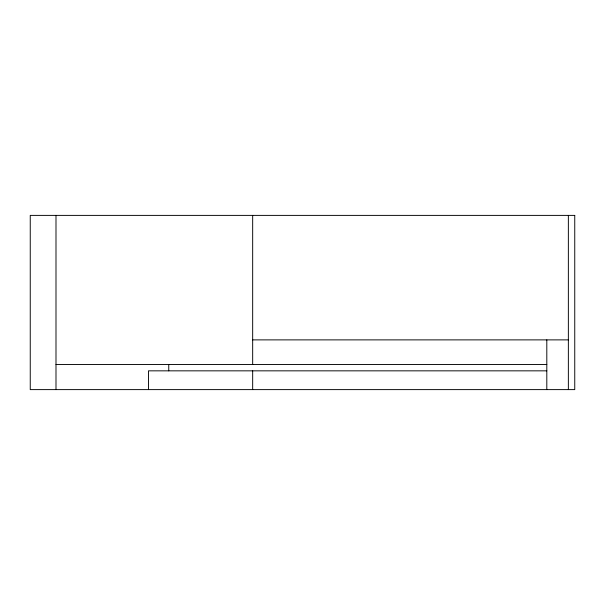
<?xml version="1.0" encoding="UTF-8"?>
<svg xmlns="http://www.w3.org/2000/svg" width="605" height="605" viewBox="0 0 605 605"><rect width="100%" height="100%" fill="white"/><g stroke="black" fill="none" stroke-linecap="round" stroke-linejoin="round"><path stroke-width="0.91" d="M252.671 339.881L568.36 339.881M55.993 364.535L546.807 364.535M546.807 370.842L148.49 370.842L148.49 389.612M568.36 215.388L568.36 389.612M546.807 339.881L546.807 389.612M252.671 215.388L252.671 364.535M252.671 370.842L252.671 389.612M168.757 364.535L168.757 370.842M55.993 215.388L55.993 389.612M574.75 215.388L30.25 215.388L30.25 389.612L574.75 389.612L574.75 215.388"/></g></svg>
